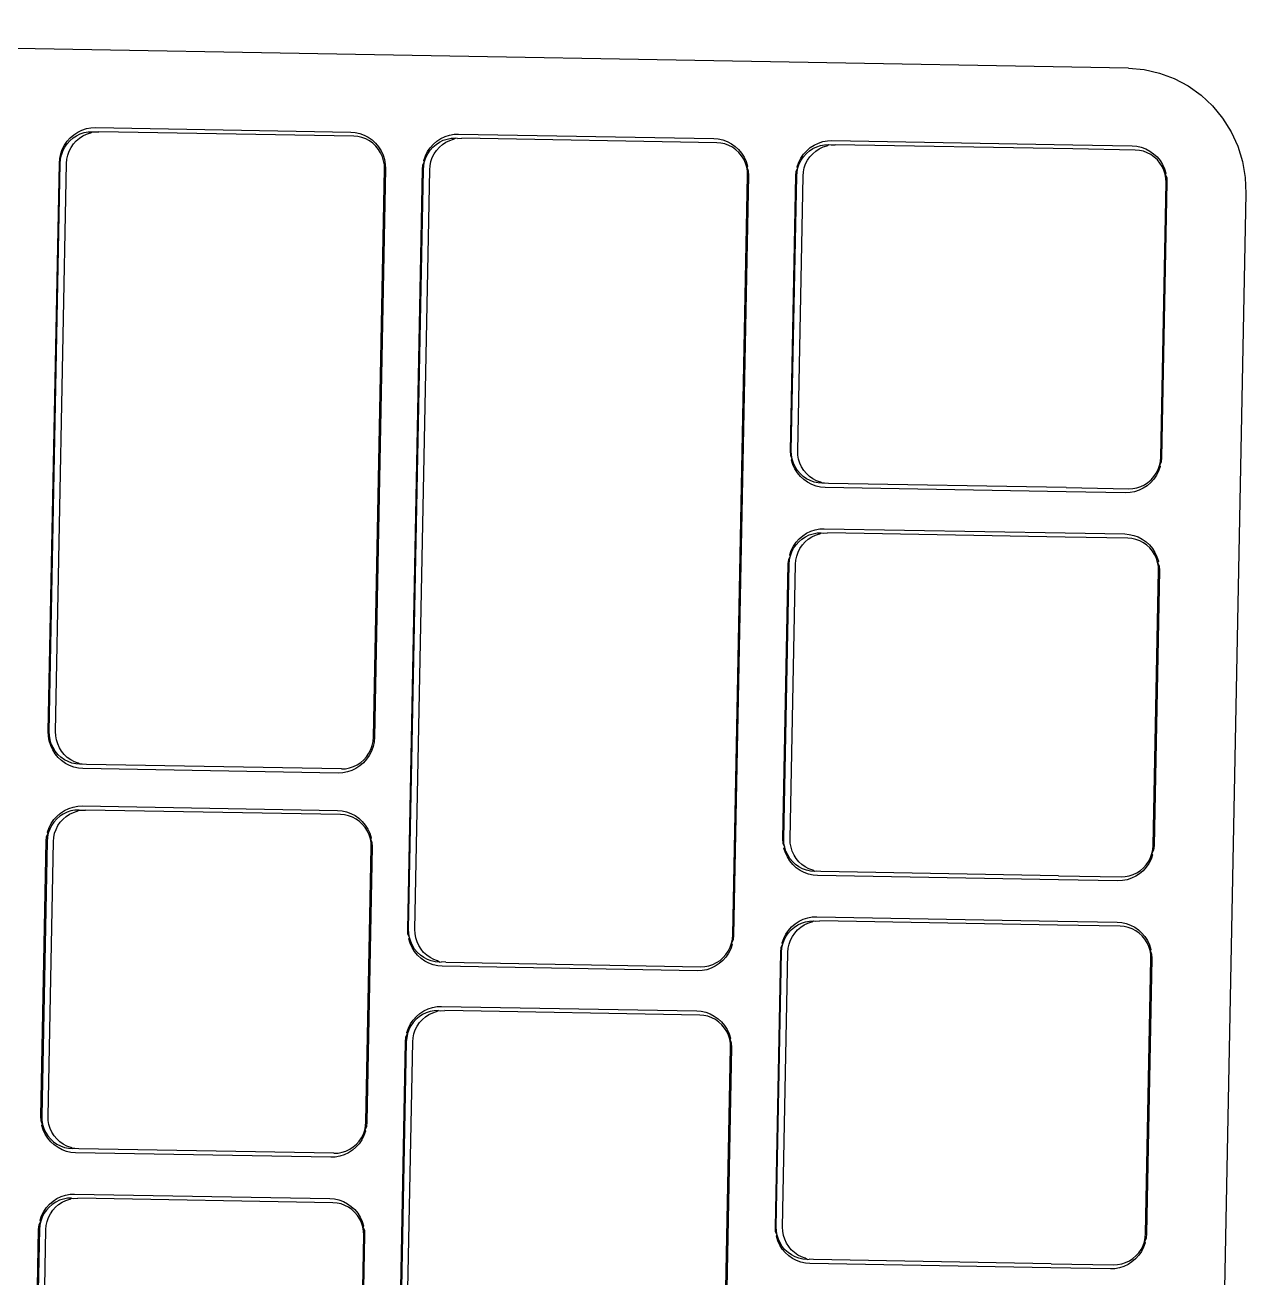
# Model space of a CAD drawing. Header units: millimetres. Extents: x 44692 to 333458, y -26854 to 14445.
# Drawn here: x 314074 to 314126.5, y -18658.2 to -18604.3 of the extents above; entities that cross this region are included whole.
import ezdxf

# ---------------------------------------------------------------- set-up
doc = ezdxf.new("R2010")
doc.units = ezdxf.units.MM
doc.header["$LTSCALE"] = 100
doc.layers.add('Muebles', color=112, linetype='Continuous')

msp = doc.modelspace()

# ---------------------------------------------------------------- linework, layer by layer
at = {"layer": 'Muebles'}
for p, q in [((314121.473, -18606.18), (314016.143, -18604.322)), ((314121.473, -18606.18), (314122.144, -18606.238)), ((314122.144, -18606.238), (314122.801, -18606.384)), ((314122.801, -18606.384), (314123.434, -18606.618)), ((314123.434, -18606.618), (314124.032, -18606.935)), ((314124.032, -18606.935), (314124.584, -18607.33)), ((314124.584, -18607.33), (314125.081, -18607.795)), ((314125.081, -18607.795), (314125.514, -18608.324)), ((314125.514, -18608.324), (314125.877, -18608.906)), ((314076.143, -18609.033), (314076.312, -18608.922)), ((314076.312, -18608.922), (314076.493, -18608.834)), ((314076.42, -18609), (314076.589, -18608.945)), ((314076.493, -18608.834), (314076.683, -18608.772)), ((314076.589, -18608.945), (314076.763, -18608.913)), ((314076.683, -18608.772), (314076.88, -18608.735)), ((314076.693, -18609.005), (314076.862, -18608.95)), ((314076.763, -18608.913), (314076.939, -18608.904)), ((314076.862, -18608.95), (314076.939, -18608.904)), ((314076.88, -18608.735), (314077.074, -18608.726)), ((314076.939, -18608.904), (314077.036, -18608.917)), ((314077.036, -18608.917), (314077.212, -18608.909)), ((314077.074, -18608.726), (314088.046, -18608.919)), ((314088.173, -18609.102), (314077.212, -18608.909)), ((314088.046, -18608.919), (314088.239, -18608.936)), ((314088.239, -18608.936), (314088.434, -18608.979)), ((314125.877, -18608.906), (314126.162, -18609.533)), ((314075.649, -18609.668), (314075.741, -18609.486)), ((314075.741, -18609.486), (314075.856, -18609.317)), ((314075.755, -18609.577), (314075.856, -18609.428)), ((314075.856, -18609.317), (314075.991, -18609.165)), ((314075.856, -18609.428), (314075.976, -18609.293)), ((314075.976, -18609.293), (314076.111, -18609.176)), ((314075.991, -18609.165), (314076.143, -18609.033)), ((314076.028, -18609.582), (314076.129, -18609.432)), ((314076.111, -18609.176), (314076.26, -18609.078)), ((314076.129, -18609.432), (314076.249, -18609.298)), ((314076.249, -18609.298), (314076.384, -18609.181)), ((314076.26, -18609.078), (314076.42, -18609)), ((314076.384, -18609.181), (314076.533, -18609.083)), ((314076.533, -18609.083), (314076.693, -18609.005)), ((314088.349, -18609.117), (314088.173, -18609.102)), ((314088.522, -18609.156), (314088.349, -18609.117)), ((314088.434, -18608.979), (314088.622, -18609.048)), ((314088.688, -18609.217), (314088.522, -18609.156)), ((314088.622, -18609.048), (314088.799, -18609.142)), ((314088.845, -18609.3), (314088.688, -18609.217)), ((314088.799, -18609.142), (314088.963, -18609.259)), ((314088.99, -18609.403), (314088.845, -18609.3)), ((314088.963, -18609.259), (314089.111, -18609.397)), ((314089.121, -18609.525), (314088.99, -18609.403)), ((314089.111, -18609.397), (314089.24, -18609.553)), ((314091.462, -18609.595), (314091.596, -18609.443)), ((314091.579, -18609.569), (314091.714, -18609.451)), ((314091.596, -18609.443), (314091.749, -18609.311)), ((314091.714, -18609.451), (314091.863, -18609.353)), ((314091.749, -18609.311), (314091.917, -18609.201)), ((314091.852, -18609.573), (314091.987, -18609.456)), ((314091.863, -18609.353), (314092.023, -18609.276)), ((314091.917, -18609.201), (314092.097, -18609.113)), ((314091.987, -18609.456), (314092.136, -18609.358)), ((314092.023, -18609.276), (314092.192, -18609.22)), ((314092.097, -18609.113), (314092.287, -18609.051)), ((314092.136, -18609.358), (314092.296, -18609.28)), ((314092.192, -18609.22), (314092.366, -18609.188)), ((314092.287, -18609.051), (314092.483, -18609.015)), ((314092.296, -18609.28), (314092.465, -18609.225)), ((314092.366, -18609.188), (314092.543, -18609.179)), ((314092.465, -18609.225), (314092.543, -18609.179)), ((314092.483, -18609.015), (314092.677, -18609.005)), ((314092.639, -18609.193), (314092.543, -18609.179)), ((314092.639, -18609.193), (314092.816, -18609.184)), ((314092.677, -18609.005), (314103.648, -18609.198)), ((314103.776, -18609.377), (314092.816, -18609.184)), ((314103.648, -18609.198), (314103.841, -18609.215)), ((314103.952, -18609.392), (314103.776, -18609.377)), ((314103.841, -18609.215), (314104.036, -18609.258)), ((314104.125, -18609.431), (314103.952, -18609.392)), ((314104.036, -18609.258), (314104.223, -18609.327)), ((314104.291, -18609.492), (314104.125, -18609.431)), ((314104.223, -18609.327), (314104.4, -18609.421)), ((314104.448, -18609.575), (314104.291, -18609.492)), ((314104.4, -18609.421), (314104.564, -18609.537)), ((314107.794, -18609.591), (314107.961, -18609.481)), ((314107.961, -18609.481), (314108.142, -18609.395)), ((314108.067, -18609.558), (314108.236, -18609.503)), ((314108.142, -18609.395), (314108.332, -18609.333)), ((314108.236, -18609.503), (314108.41, -18609.471)), ((314108.332, -18609.333), (314108.528, -18609.297)), ((314108.34, -18609.562), (314108.509, -18609.508)), ((314108.41, -18609.471), (314108.586, -18609.462)), ((314108.509, -18609.508), (314108.586, -18609.462)), ((314108.528, -18609.297), (314108.721, -18609.288)), ((314108.586, -18609.462), (314108.683, -18609.476)), ((314108.683, -18609.476), (314108.859, -18609.467)), ((314108.721, -18609.288), (314119.077, -18609.471)), ((314119.074, -18609.647), (314108.859, -18609.467)), ((314119.077, -18609.471), (314121.632, -18609.516)), ((314075.538, -18610.062), (314075.581, -18609.861)), ((314075.576, -18610.086), (314075.614, -18609.909)), ((314075.581, -18609.861), (314075.649, -18609.668)), ((314075.614, -18609.909), (314075.674, -18609.738)), ((314075.674, -18609.738), (314075.755, -18609.577)), ((314075.849, -18610.091), (314075.887, -18609.914)), ((314075.887, -18609.914), (314075.947, -18609.743)), ((314075.947, -18609.743), (314076.028, -18609.582)), ((314089.235, -18609.664), (314089.121, -18609.525)), ((314089.33, -18609.816), (314089.235, -18609.664)), ((314089.24, -18609.553), (314089.347, -18609.726)), ((314089.405, -18609.98), (314089.33, -18609.816)), ((314089.347, -18609.726), (314089.432, -18609.911)), ((314089.458, -18610.153), (314089.405, -18609.98)), ((314089.432, -18609.911), (314089.493, -18610.107)), ((314091.188, -18610.138), (314091.256, -18609.945)), ((314091.217, -18610.184), (314091.277, -18610.013)), ((314091.256, -18609.945), (314091.348, -18609.763)), ((314091.277, -18610.013), (314091.358, -18609.852)), ((314091.348, -18609.763), (314091.462, -18609.595)), ((314091.358, -18609.852), (314091.46, -18609.703)), ((314091.46, -18609.703), (314091.579, -18609.569)), ((314091.49, -18610.189), (314091.55, -18610.018)), ((314091.55, -18610.018), (314091.631, -18609.857)), ((314091.631, -18609.857), (314091.733, -18609.708)), ((314091.733, -18609.708), (314091.852, -18609.573)), ((314104.593, -18609.678), (314104.448, -18609.575)), ((314104.564, -18609.537), (314104.711, -18609.675)), ((314104.724, -18609.8), (314104.593, -18609.678)), ((314104.711, -18609.675), (314104.84, -18609.831)), ((314104.838, -18609.939), (314104.724, -18609.8)), ((314104.933, -18610.091), (314104.838, -18609.939)), ((314104.84, -18609.831), (314104.947, -18610.003)), ((314104.947, -18610.003), (314105.032, -18610.188)), ((314107.3, -18610.219), (314107.392, -18610.039)), ((314107.392, -18610.039), (314107.507, -18609.872)), ((314107.402, -18610.128), (314107.504, -18609.981)), ((314107.504, -18609.981), (314107.623, -18609.848)), ((314107.507, -18609.872), (314107.641, -18609.722)), ((314107.623, -18609.848), (314107.758, -18609.731)), ((314107.641, -18609.722), (314107.794, -18609.591)), ((314107.676, -18610.133), (314107.777, -18609.985)), ((314107.758, -18609.731), (314107.907, -18609.634)), ((314107.777, -18609.985), (314107.896, -18609.852)), ((314107.896, -18609.852), (314108.031, -18609.736)), ((314107.907, -18609.634), (314108.067, -18609.558)), ((314108.031, -18609.736), (314108.18, -18609.639)), ((314108.18, -18609.639), (314108.34, -18609.562)), ((314121.759, -18609.695), (314119.074, -18609.647)), ((314121.632, -18609.516), (314121.825, -18609.532)), ((314121.936, -18609.709), (314121.759, -18609.695)), ((314121.825, -18609.532), (314122.019, -18609.575)), ((314122.108, -18609.748), (314121.936, -18609.709)), ((314122.019, -18609.575), (314122.206, -18609.643)), ((314122.275, -18609.808), (314122.108, -18609.748)), ((314122.206, -18609.643), (314122.383, -18609.736)), ((314122.432, -18609.89), (314122.275, -18609.808)), ((314122.383, -18609.736), (314122.547, -18609.851)), ((314122.577, -18609.993), (314122.432, -18609.89)), ((314122.547, -18609.851), (314122.694, -18609.987)), ((314122.707, -18610.114), (314122.577, -18609.993)), ((314122.694, -18609.987), (314122.823, -18610.142)), ((314126.162, -18609.533), (314126.366, -18610.192)), ((314075.046, -18634.684), (314075.522, -18610.26)), ((314075.085, -18634.679), (314075.561, -18610.267)), ((314075.358, -18634.684), (314075.834, -18610.272)), ((314075.522, -18610.26), (314075.538, -18610.062)), ((314075.561, -18610.267), (314075.576, -18610.086)), ((314075.834, -18610.272), (314075.849, -18610.091)), ((314089.022, -18634.925), (314089.497, -18610.513)), ((314089.536, -18610.502), (314089.06, -18634.931)), ((314089.489, -18610.332), (314089.458, -18610.153)), ((314089.497, -18610.513), (314089.489, -18610.332)), ((314089.493, -18610.107), (314089.528, -18610.309)), ((314089.528, -18610.309), (314089.536, -18610.502)), ((314090.492, -18643.185), (314091.129, -18610.536)), ((314090.528, -18643.18), (314091.164, -18610.542)), ((314090.801, -18643.184), (314091.437, -18610.547)), ((314091.129, -18610.536), (314091.145, -18610.338)), ((314091.145, -18610.338), (314091.217, -18610.184)), ((314091.164, -18610.542), (314091.179, -18610.361)), ((314091.179, -18610.361), (314091.217, -18610.184)), ((314091.217, -18610.184), (314091.188, -18610.138)), ((314091.437, -18610.547), (314091.452, -18610.366)), ((314091.452, -18610.366), (314091.49, -18610.189)), ((314105.008, -18610.256), (314104.933, -18610.091)), ((314105.062, -18610.428), (314105.008, -18610.256)), ((314105.032, -18610.188), (314105.092, -18610.383)), ((314105.092, -18610.383), (314105.062, -18610.428)), ((314105.093, -18610.607), (314105.062, -18610.428)), ((314105.062, -18610.428), (314105.127, -18610.584)), ((314105.127, -18610.584), (314105.136, -18610.783)), ((314107.19, -18610.609), (314107.261, -18610.457)), ((314107.223, -18610.633), (314107.261, -18610.457)), ((314107.232, -18610.41), (314107.3, -18610.219)), ((314107.261, -18610.457), (314107.232, -18610.41)), ((314107.261, -18610.457), (314107.321, -18610.288)), ((314107.321, -18610.288), (314107.402, -18610.128)), ((314107.496, -18610.637), (314107.534, -18610.462)), ((314107.534, -18610.462), (314107.594, -18610.293)), ((314107.594, -18610.293), (314107.676, -18610.133)), ((314122.821, -18610.251), (314122.707, -18610.114)), ((314122.917, -18610.402), (314122.821, -18610.251)), ((314122.823, -18610.142), (314122.93, -18610.313)), ((314122.992, -18610.564), (314122.917, -18610.402)), ((314122.93, -18610.313), (314123.015, -18610.496)), ((314123.045, -18610.735), (314122.992, -18610.564)), ((314123.015, -18610.496), (314123.075, -18610.69)), ((314126.366, -18610.192), (314126.484, -18610.874)), ((314104.464, -18643.425), (314105.101, -18610.788)), ((314105.136, -18610.783), (314104.499, -18643.432)), ((314105.101, -18610.788), (314105.093, -18610.607)), ((314106.943, -18622.622), (314107.173, -18610.805)), ((314106.978, -18622.617), (314107.208, -18610.812)), ((314107.173, -18610.805), (314107.19, -18610.609)), ((314107.208, -18610.812), (314107.223, -18610.633)), ((314107.251, -18622.622), (314107.481, -18610.816)), ((314107.481, -18610.816), (314107.496, -18610.637)), ((314122.854, -18622.897), (314123.084, -18611.092)), ((314123.119, -18611.086), (314122.889, -18622.904)), ((314123.075, -18610.69), (314123.045, -18610.735)), ((314123.076, -18610.912), (314123.045, -18610.735)), ((314123.045, -18610.735), (314123.111, -18610.889)), ((314123.084, -18611.092), (314123.076, -18610.912)), ((314123.111, -18610.889), (314123.119, -18611.086)), ((314126.484, -18610.874), (314126.515, -18611.566)), ((314126.515, -18611.566), (314121.912, -18847.716)), ((314106.952, -18622.819), (314106.943, -18622.622)), ((314107.017, -18622.973), (314106.952, -18622.819)), ((314106.986, -18622.796), (314106.978, -18622.617)), ((314107.017, -18622.973), (314106.986, -18622.796)), ((314107.259, -18622.801), (314107.251, -18622.622)), ((314107.29, -18622.978), (314107.259, -18622.801)), ((314122.839, -18623.076), (314122.854, -18622.897)), ((314122.889, -18622.904), (314122.873, -18623.1)), ((314106.987, -18623.019), (314107.017, -18622.973)), ((314107.047, -18623.212), (314106.987, -18623.019)), ((314107.071, -18623.144), (314107.017, -18622.973)), ((314107.132, -18623.396), (314107.047, -18623.212)), ((314107.146, -18623.307), (314107.071, -18623.144)), ((314107.24, -18623.566), (314107.132, -18623.396)), ((314107.241, -18623.458), (314107.146, -18623.307)), ((314107.355, -18623.595), (314107.241, -18623.458)), ((314107.344, -18623.149), (314107.29, -18622.978)), ((314107.419, -18623.312), (314107.344, -18623.149)), ((314107.514, -18623.463), (314107.419, -18623.312)), ((314107.628, -18623.6), (314107.514, -18623.463)), ((314122.66, -18623.58), (314122.741, -18623.421)), ((314122.762, -18623.49), (314122.67, -18623.67)), ((314122.741, -18623.421), (314122.801, -18623.252)), ((314122.83, -18623.299), (314122.762, -18623.49)), ((314122.801, -18623.252), (314122.839, -18623.076)), ((314122.873, -18623.1), (314122.801, -18623.252)), ((314122.801, -18623.252), (314122.83, -18623.299)), ((314107.368, -18623.721), (314107.24, -18623.566)), ((314107.485, -18623.716), (314107.355, -18623.595)), ((314107.515, -18623.857), (314107.368, -18623.721)), ((314107.631, -18623.818), (314107.485, -18623.716)), ((314107.679, -18623.973), (314107.515, -18623.857)), ((314107.759, -18623.721), (314107.628, -18623.6)), ((314107.788, -18623.9), (314107.631, -18623.818)), ((314107.856, -18624.065), (314107.679, -18623.973)), ((314107.904, -18623.823), (314107.759, -18623.721)), ((314107.954, -18623.961), (314107.788, -18623.9)), ((314108.061, -18623.905), (314107.904, -18623.823)), ((314108.127, -18623.999), (314107.954, -18623.961)), ((314108.227, -18623.966), (314108.061, -18623.905)), ((314108.303, -18624.014), (314108.127, -18623.999)), ((314108.303, -18624.014), (314108.227, -18623.966)), ((314108.4, -18624.004), (314108.303, -18624.014)), ((314108.576, -18624.019), (314108.4, -18624.004)), ((314118.79, -18624.199), (314108.576, -18624.019)), ((314122.155, -18624.074), (314122.304, -18623.977)), ((314122.421, -18623.987), (314122.269, -18624.118)), ((314122.304, -18623.977), (314122.439, -18623.861)), ((314122.556, -18623.837), (314122.421, -18623.987)), ((314122.439, -18623.861), (314122.558, -18623.728)), ((314122.67, -18623.67), (314122.556, -18623.837)), ((314122.558, -18623.728), (314122.66, -18623.58)), ((314108.043, -18624.134), (314107.856, -18624.065)), ((314108.238, -18624.177), (314108.043, -18624.134)), ((314108.43, -18624.193), (314108.238, -18624.177)), ((314118.786, -18624.376), (314108.43, -18624.193)), ((314121.341, -18624.421), (314118.786, -18624.376)), ((314118.79, -18624.199), (314121.476, -18624.246)), ((314121.535, -18624.411), (314121.341, -18624.421)), ((314121.476, -18624.246), (314121.652, -18624.238)), ((314121.731, -18624.375), (314121.535, -18624.411)), ((314121.652, -18624.238), (314121.826, -18624.206)), ((314121.92, -18624.314), (314121.731, -18624.375)), ((314121.826, -18624.206), (314121.995, -18624.151)), ((314122.101, -18624.227), (314121.92, -18624.314)), ((314121.995, -18624.151), (314122.155, -18624.074)), ((314122.269, -18624.118), (314122.101, -18624.227)), ((314107.468, -18626.269), (314107.636, -18626.159)), ((314107.636, -18626.159), (314107.817, -18626.073)), ((314107.742, -18626.235), (314107.911, -18626.181)), ((314107.817, -18626.073), (314108.007, -18626.011)), ((314107.911, -18626.181), (314108.085, -18626.149)), ((314108.007, -18626.011), (314108.202, -18625.975)), ((314108.015, -18626.24), (314108.184, -18626.185)), ((314108.085, -18626.149), (314108.261, -18626.14)), ((314108.184, -18626.185), (314108.261, -18626.14)), ((314108.202, -18625.975), (314108.396, -18625.966)), ((314108.261, -18626.14), (314108.358, -18626.153)), ((314108.358, -18626.153), (314108.534, -18626.145)), ((314108.396, -18625.966), (314118.752, -18626.148)), ((314118.748, -18626.325), (314108.534, -18626.145)), ((314118.752, -18626.148), (314121.307, -18626.193)), ((314121.307, -18626.193), (314121.499, -18626.21)), ((314106.975, -18626.897), (314107.067, -18626.716)), ((314107.067, -18626.716), (314107.181, -18626.55)), ((314107.077, -18626.806), (314107.179, -18626.658)), ((314107.179, -18626.658), (314107.298, -18626.525)), ((314107.181, -18626.55), (314107.316, -18626.4)), ((314107.298, -18626.525), (314107.433, -18626.409)), ((314107.316, -18626.4), (314107.468, -18626.269)), ((314107.35, -18626.811), (314107.452, -18626.663)), ((314107.433, -18626.409), (314107.582, -18626.312)), ((314107.452, -18626.663), (314107.571, -18626.53)), ((314107.571, -18626.53), (314107.706, -18626.414)), ((314107.582, -18626.312), (314107.742, -18626.235)), ((314107.706, -18626.414), (314107.855, -18626.317)), ((314107.855, -18626.317), (314108.015, -18626.24)), ((314121.434, -18626.372), (314118.748, -18626.325)), ((314121.61, -18626.387), (314121.434, -18626.372)), ((314121.499, -18626.21), (314121.694, -18626.253)), ((314121.783, -18626.425), (314121.61, -18626.387)), ((314121.694, -18626.253), (314121.881, -18626.321)), ((314121.949, -18626.486), (314121.783, -18626.425)), ((314121.881, -18626.321), (314122.058, -18626.414)), ((314122.106, -18626.568), (314121.949, -18626.486)), ((314122.058, -18626.414), (314122.222, -18626.529)), ((314122.252, -18626.671), (314122.106, -18626.568)), ((314122.222, -18626.529), (314122.369, -18626.665)), ((314122.382, -18626.791), (314122.252, -18626.671)), ((314122.369, -18626.665), (314122.497, -18626.82)), ((314106.865, -18627.286), (314106.936, -18627.135)), ((314106.898, -18627.31), (314106.936, -18627.135)), ((314106.907, -18627.088), (314106.975, -18626.897)), ((314106.936, -18627.135), (314106.907, -18627.088)), ((314106.936, -18627.135), (314106.996, -18626.966)), ((314106.996, -18626.966), (314107.077, -18626.806)), ((314107.171, -18627.315), (314107.209, -18627.14)), ((314107.209, -18627.14), (314107.269, -18626.97)), ((314107.269, -18626.97), (314107.35, -18626.811)), ((314122.496, -18626.929), (314122.382, -18626.791)), ((314122.591, -18627.08), (314122.496, -18626.929)), ((314122.497, -18626.82), (314122.605, -18626.991)), ((314122.666, -18627.242), (314122.591, -18627.08)), ((314122.605, -18626.991), (314122.69, -18627.174)), ((314122.72, -18627.413), (314122.666, -18627.242)), ((314122.69, -18627.174), (314122.75, -18627.367)), ((314106.618, -18639.3), (314106.848, -18627.483)), ((314106.653, -18639.295), (314106.883, -18627.489)), ((314106.848, -18627.483), (314106.865, -18627.286)), ((314106.883, -18627.489), (314106.898, -18627.31)), ((314106.926, -18639.3), (314107.156, -18627.494)), ((314107.156, -18627.494), (314107.171, -18627.315)), ((314122.529, -18639.575), (314122.759, -18627.769)), ((314122.794, -18627.764), (314122.564, -18639.581)), ((314122.75, -18627.367), (314122.72, -18627.413)), ((314122.751, -18627.59), (314122.72, -18627.413)), ((314122.72, -18627.413), (314122.785, -18627.567)), ((314122.759, -18627.769), (314122.751, -18627.59)), ((314122.785, -18627.567), (314122.794, -18627.764)), ((314075.055, -18634.883), (314075.046, -18634.684)), ((314075.093, -18634.86), (314075.085, -18634.679)), ((314075.366, -18634.865), (314075.358, -18634.684)), ((314075.09, -18635.085), (314075.055, -18634.883)), ((314075.15, -18635.28), (314075.09, -18635.085)), ((314075.124, -18635.039), (314075.093, -18634.86)), ((314075.177, -18635.212), (314075.124, -18635.039)), ((314075.235, -18635.466), (314075.15, -18635.28)), ((314075.252, -18635.376), (314075.177, -18635.212)), ((314075.397, -18635.044), (314075.366, -18634.865)), ((314075.45, -18635.216), (314075.397, -18635.044)), ((314075.525, -18635.38), (314075.45, -18635.216)), ((314088.908, -18635.454), (314088.969, -18635.283)), ((314089.001, -18635.331), (314088.933, -18635.524)), ((314088.969, -18635.283), (314089.007, -18635.106)), ((314089.044, -18635.13), (314089.001, -18635.331)), ((314089.007, -18635.106), (314089.022, -18634.925)), ((314089.06, -18634.931), (314089.044, -18635.13)), ((314075.343, -18635.638), (314075.235, -18635.466)), ((314075.348, -18635.528), (314075.252, -18635.376)), ((314075.471, -18635.795), (314075.343, -18635.638)), ((314075.462, -18635.667), (314075.348, -18635.528)), ((314075.592, -18635.789), (314075.462, -18635.667)), ((314075.619, -18635.933), (314075.471, -18635.795)), ((314075.621, -18635.533), (314075.525, -18635.38)), ((314075.737, -18635.892), (314075.592, -18635.789)), ((314075.735, -18635.671), (314075.621, -18635.533)), ((314075.865, -18635.793), (314075.735, -18635.671)), ((314075.894, -18635.975), (314075.737, -18635.892)), ((314076.01, -18635.897), (314075.865, -18635.793)), ((314088.726, -18635.875), (314088.592, -18636.026)), ((314088.607, -18635.899), (314088.726, -18635.764)), ((314088.726, -18635.764), (314088.827, -18635.615)), ((314088.841, -18635.706), (314088.726, -18635.875)), ((314088.827, -18635.615), (314088.908, -18635.454)), ((314088.933, -18635.524), (314088.841, -18635.706)), ((314075.783, -18636.05), (314075.619, -18635.933)), ((314075.96, -18636.143), (314075.783, -18636.05)), ((314076.061, -18636.036), (314075.894, -18635.975)), ((314076.148, -18636.213), (314075.96, -18636.143)), ((314076.167, -18635.98), (314076.01, -18635.897)), ((314076.233, -18636.075), (314076.061, -18636.036)), ((314076.343, -18636.256), (314076.148, -18636.213)), ((314076.334, -18636.041), (314076.167, -18635.98)), ((314076.409, -18636.09), (314076.233, -18636.075)), ((314076.409, -18636.09), (314076.334, -18636.041)), ((314076.537, -18636.273), (314076.343, -18636.256)), ((314076.506, -18636.08), (314076.409, -18636.09)), ((314076.682, -18636.095), (314076.506, -18636.08)), ((314087.509, -18636.466), (314076.537, -18636.273)), ((314087.643, -18636.288), (314076.682, -18636.095)), ((314087.643, -18636.288), (314087.82, -18636.279)), ((314087.899, -18636.42), (314087.702, -18636.456)), ((314087.82, -18636.279), (314087.994, -18636.247)), ((314088.09, -18636.357), (314087.899, -18636.42)), ((314087.994, -18636.247), (314088.162, -18636.191)), ((314088.27, -18636.27), (314088.09, -18636.357)), ((314088.162, -18636.191), (314088.322, -18636.114)), ((314088.439, -18636.159), (314088.27, -18636.27)), ((314088.322, -18636.114), (314088.471, -18636.016)), ((314088.592, -18636.026), (314088.439, -18636.159)), ((314088.471, -18636.016), (314088.607, -18635.899)), ((314087.702, -18636.456), (314087.509, -18636.466)), ((314075.746, -18638.075), (314075.926, -18637.988)), ((314075.926, -18637.988), (314076.116, -18637.927)), ((314076.116, -18637.927), (314076.312, -18637.891)), ((314076.312, -18637.891), (314076.506, -18637.881)), ((314076.506, -18637.881), (314087.477, -18638.075)), ((314075.177, -18638.632), (314075.291, -18638.465)), ((314075.288, -18638.574), (314075.187, -18638.721)), ((314075.407, -18638.441), (314075.288, -18638.574)), ((314075.291, -18638.465), (314075.426, -18638.315)), ((314075.543, -18638.325), (314075.407, -18638.441)), ((314075.426, -18638.315), (314075.578, -18638.184)), ((314075.46, -18638.726), (314075.561, -18638.578)), ((314075.692, -18638.227), (314075.543, -18638.325)), ((314075.561, -18638.578), (314075.681, -18638.445)), ((314075.578, -18638.184), (314075.746, -18638.075)), ((314075.681, -18638.445), (314075.816, -18638.329)), ((314075.852, -18638.151), (314075.692, -18638.227)), ((314075.816, -18638.329), (314075.965, -18638.232)), ((314076.02, -18638.096), (314075.852, -18638.151)), ((314075.965, -18638.232), (314076.125, -18638.156)), ((314076.194, -18638.064), (314076.02, -18638.096)), ((314076.125, -18638.156), (314076.293, -18638.101)), ((314076.371, -18638.055), (314076.194, -18638.064)), ((314076.293, -18638.101), (314076.371, -18638.055)), ((314076.371, -18638.055), (314076.467, -18638.069)), ((314076.467, -18638.069), (314076.644, -18638.06)), ((314087.605, -18638.253), (314076.644, -18638.06)), ((314087.477, -18638.075), (314087.67, -18638.091)), ((314087.781, -18638.268), (314087.605, -18638.253)), ((314087.67, -18638.091), (314087.864, -18638.134)), ((314087.954, -18638.306), (314087.781, -18638.268)), ((314087.864, -18638.134), (314088.052, -18638.202)), ((314088.12, -18638.367), (314087.954, -18638.306)), ((314088.052, -18638.202), (314088.228, -18638.295)), ((314088.277, -18638.449), (314088.12, -18638.367)), ((314088.228, -18638.295), (314088.392, -18638.41)), ((314088.422, -18638.552), (314088.277, -18638.449)), ((314088.392, -18638.41), (314088.539, -18638.546)), ((314088.553, -18638.673), (314088.422, -18638.552)), ((314088.539, -18638.546), (314088.668, -18638.701)), ((314074.974, -18639.202), (314075.046, -18639.05)), ((314075.046, -18639.05), (314075.008, -18639.226)), ((314075.017, -18639.003), (314075.085, -18638.812)), ((314075.046, -18639.05), (314075.017, -18639.003)), ((314075.106, -18638.881), (314075.046, -18639.05)), ((314075.085, -18638.812), (314075.177, -18638.632)), ((314075.187, -18638.721), (314075.106, -18638.881)), ((314075.281, -18639.23), (314075.319, -18639.055)), ((314075.319, -18639.055), (314075.379, -18638.886)), ((314075.379, -18638.886), (314075.46, -18638.726)), ((314088.666, -18638.81), (314088.553, -18638.673)), ((314088.762, -18638.961), (314088.666, -18638.81)), ((314088.668, -18638.701), (314088.775, -18638.872)), ((314088.837, -18639.123), (314088.762, -18638.961)), ((314088.775, -18638.872), (314088.86, -18639.055)), ((314088.89, -18639.294), (314088.837, -18639.123)), ((314088.86, -18639.055), (314088.921, -18639.249)), ((314074.727, -18651.215), (314074.958, -18639.398)), ((314074.993, -18639.405), (314074.763, -18651.21)), ((314074.958, -18639.398), (314074.974, -18639.202)), ((314075.008, -18639.226), (314074.993, -18639.405)), ((314075.036, -18651.215), (314075.266, -18639.41)), ((314075.266, -18639.41), (314075.281, -18639.23)), ((314088.699, -18651.456), (314088.929, -18639.651)), ((314088.965, -18639.645), (314088.734, -18651.462)), ((314088.921, -18639.249), (314088.89, -18639.294)), ((314088.921, -18639.471), (314088.89, -18639.294)), ((314088.89, -18639.294), (314088.956, -18639.448)), ((314088.929, -18639.651), (314088.921, -18639.471)), ((314088.956, -18639.448), (314088.965, -18639.645)), ((314106.627, -18639.497), (314106.618, -18639.3)), ((314106.692, -18639.651), (314106.627, -18639.497)), ((314106.661, -18639.474), (314106.653, -18639.295)), ((314106.692, -18639.651), (314106.661, -18639.474)), ((314106.662, -18639.697), (314106.692, -18639.651)), ((314106.745, -18639.822), (314106.692, -18639.651)), ((314106.934, -18639.479), (314106.926, -18639.3)), ((314106.965, -18639.656), (314106.934, -18639.479)), ((314107.018, -18639.827), (314106.965, -18639.656)), ((314122.514, -18639.754), (314122.529, -18639.575)), ((314122.564, -18639.581), (314122.547, -18639.778)), ((314106.722, -18639.89), (314106.662, -18639.697)), ((314106.807, -18640.074), (314106.722, -18639.89)), ((314106.821, -18639.985), (314106.745, -18639.822)), ((314106.914, -18640.244), (314106.807, -18640.074)), ((314106.916, -18640.136), (314106.821, -18639.985)), ((314107.03, -18640.273), (314106.916, -18640.136)), ((314107.094, -18639.989), (314107.018, -18639.827)), ((314107.189, -18640.14), (314107.094, -18639.989)), ((314107.303, -18640.278), (314107.189, -18640.14)), ((314122.335, -18640.258), (314122.416, -18640.099)), ((314122.437, -18640.167), (314122.345, -18640.348)), ((314122.416, -18640.099), (314122.476, -18639.929)), ((314122.505, -18639.976), (314122.437, -18640.167)), ((314122.476, -18639.929), (314122.514, -18639.754)), ((314122.547, -18639.778), (314122.476, -18639.929)), ((314122.476, -18639.929), (314122.505, -18639.976)), ((314107.043, -18640.399), (314106.914, -18640.244)), ((314107.16, -18640.394), (314107.03, -18640.273)), ((314107.19, -18640.535), (314107.043, -18640.399)), ((314107.305, -18640.496), (314107.16, -18640.394)), ((314107.354, -18640.651), (314107.19, -18640.535)), ((314107.433, -18640.398), (314107.303, -18640.278)), ((314107.462, -18640.578), (314107.305, -18640.496)), ((314107.531, -18640.743), (314107.354, -18640.651)), ((314107.579, -18640.501), (314107.433, -18640.398)), ((314107.629, -18640.639), (314107.462, -18640.578)), ((314107.736, -18640.583), (314107.579, -18640.501)), ((314107.802, -18640.677), (314107.629, -18640.639)), ((314107.902, -18640.644), (314107.736, -18640.583)), ((314107.978, -18640.692), (314107.802, -18640.677)), ((314107.978, -18640.692), (314107.902, -18640.644)), ((314108.075, -18640.682), (314107.978, -18640.692)), ((314108.251, -18640.697), (314108.075, -18640.682)), ((314118.465, -18640.877), (314108.251, -18640.697)), ((314121.83, -18640.752), (314121.979, -18640.655)), ((314122.096, -18640.665), (314121.944, -18640.795)), ((314121.979, -18640.655), (314122.114, -18640.539)), ((314122.231, -18640.514), (314122.096, -18640.665)), ((314122.114, -18640.539), (314122.233, -18640.406)), ((314122.345, -18640.348), (314122.231, -18640.514)), ((314122.233, -18640.406), (314122.335, -18640.258)), ((314107.718, -18640.812), (314107.531, -18640.743)), ((314107.912, -18640.854), (314107.718, -18640.812)), ((314108.105, -18640.871), (314107.912, -18640.854)), ((314118.461, -18641.053), (314108.105, -18640.871)), ((314121.016, -18641.098), (314118.461, -18641.053)), ((314118.465, -18640.877), (314121.151, -18640.924)), ((314121.209, -18641.089), (314121.016, -18641.098)), ((314121.151, -18640.924), (314121.327, -18640.916)), ((314121.405, -18641.053), (314121.209, -18641.089)), ((314121.327, -18640.916), (314121.501, -18640.884)), ((314121.595, -18640.991), (314121.405, -18641.053)), ((314121.501, -18640.884), (314121.67, -18640.829)), ((314121.776, -18640.905), (314121.595, -18640.991)), ((314121.67, -18640.829), (314121.83, -18640.752)), ((314121.944, -18640.795), (314121.776, -18640.905)), ((314107.143, -18642.947), (314107.311, -18642.837)), ((314107.311, -18642.837), (314107.492, -18642.751)), ((314107.417, -18642.913), (314107.586, -18642.858)), ((314107.492, -18642.751), (314107.681, -18642.689)), ((314107.586, -18642.858), (314107.76, -18642.826)), ((314107.681, -18642.689), (314107.877, -18642.653)), ((314107.69, -18642.918), (314107.859, -18642.863)), ((314107.76, -18642.826), (314107.936, -18642.818)), ((314107.859, -18642.863), (314107.936, -18642.818)), ((314107.877, -18642.653), (314108.071, -18642.643)), ((314107.936, -18642.818), (314108.033, -18642.831)), ((314108.033, -18642.831), (314108.209, -18642.823)), ((314108.071, -18642.643), (314118.427, -18642.826)), ((314118.423, -18643.003), (314108.209, -18642.823)), ((314118.427, -18642.826), (314120.982, -18642.871)), ((314120.982, -18642.871), (314121.174, -18642.888)), ((314121.174, -18642.888), (314121.369, -18642.93)), ((314090.501, -18643.383), (314090.492, -18643.185)), ((314090.567, -18643.539), (314090.501, -18643.383)), ((314090.536, -18643.361), (314090.528, -18643.18)), ((314090.567, -18643.539), (314090.536, -18643.361)), ((314090.809, -18643.366), (314090.801, -18643.184)), ((314090.84, -18643.544), (314090.809, -18643.366)), ((314104.449, -18643.606), (314104.464, -18643.425)), ((314104.499, -18643.432), (314104.483, -18643.63)), ((314106.65, -18643.575), (314106.742, -18643.394)), ((314106.742, -18643.394), (314106.856, -18643.228)), ((314106.752, -18643.484), (314106.853, -18643.336)), ((314106.853, -18643.336), (314106.973, -18643.203)), ((314106.856, -18643.228), (314106.991, -18643.077)), ((314106.973, -18643.203), (314107.108, -18643.087)), ((314106.991, -18643.077), (314107.143, -18642.947)), ((314107.025, -18643.489), (314107.126, -18643.341)), ((314107.108, -18643.087), (314107.257, -18642.99)), ((314107.126, -18643.341), (314107.246, -18643.208)), ((314107.246, -18643.208), (314107.381, -18643.092)), ((314107.257, -18642.99), (314107.417, -18642.913)), ((314107.381, -18643.092), (314107.53, -18642.995)), ((314107.53, -18642.995), (314107.69, -18642.918)), ((314121.109, -18643.05), (314118.423, -18643.003)), ((314121.285, -18643.065), (314121.109, -18643.05)), ((314121.458, -18643.103), (314121.285, -18643.065)), ((314121.369, -18642.93), (314121.556, -18642.999)), ((314121.624, -18643.164), (314121.458, -18643.103)), ((314121.556, -18642.999), (314121.733, -18643.091)), ((314121.781, -18643.246), (314121.624, -18643.164)), ((314121.733, -18643.091), (314121.897, -18643.207)), ((314121.926, -18643.348), (314121.781, -18643.246)), ((314121.897, -18643.207), (314122.044, -18643.343)), ((314122.057, -18643.469), (314121.926, -18643.348)), ((314122.044, -18643.343), (314122.172, -18643.498)), ((314090.536, -18643.585), (314090.567, -18643.539)), ((314090.597, -18643.78), (314090.536, -18643.585)), ((314090.62, -18643.712), (314090.567, -18643.539)), ((314090.681, -18643.965), (314090.597, -18643.78)), ((314090.695, -18643.876), (314090.62, -18643.712)), ((314090.789, -18644.137), (314090.681, -18643.965)), ((314090.79, -18644.029), (314090.695, -18643.876)), ((314090.893, -18643.717), (314090.84, -18643.544)), ((314090.968, -18643.881), (314090.893, -18643.717)), ((314091.064, -18644.034), (314090.968, -18643.881)), ((314104.27, -18644.116), (314104.351, -18643.954)), ((314104.351, -18643.954), (314104.411, -18643.784)), ((314104.44, -18643.83), (314104.372, -18644.023)), ((314104.411, -18643.784), (314104.449, -18643.606)), ((314104.483, -18643.63), (314104.411, -18643.784)), ((314104.411, -18643.784), (314104.44, -18643.83)), ((314106.523, -18644.161), (314106.539, -18643.964)), ((314106.539, -18643.964), (314106.611, -18643.813)), ((314106.573, -18643.988), (314106.611, -18643.813)), ((314106.582, -18643.766), (314106.65, -18643.575)), ((314106.611, -18643.813), (314106.582, -18643.766)), ((314106.611, -18643.813), (314106.671, -18643.643)), ((314106.671, -18643.643), (314106.752, -18643.484)), ((314106.846, -18643.993), (314106.884, -18643.817)), ((314106.884, -18643.817), (314106.944, -18643.648)), ((314106.944, -18643.648), (314107.025, -18643.489)), ((314122.171, -18643.606), (314122.057, -18643.469)), ((314122.266, -18643.757), (314122.171, -18643.606)), ((314122.172, -18643.498), (314122.28, -18643.668)), ((314122.341, -18643.92), (314122.266, -18643.757)), ((314122.28, -18643.668), (314122.365, -18643.852)), ((314122.395, -18644.091), (314122.341, -18643.92)), ((314122.365, -18643.852), (314122.425, -18644.045)), ((314090.917, -18644.293), (314090.789, -18644.137)), ((314090.904, -18644.167), (314090.79, -18644.029)), ((314091.035, -18644.289), (314090.904, -18644.167)), ((314091.064, -18644.43), (314090.917, -18644.293)), ((314091.18, -18644.393), (314091.035, -18644.289)), ((314091.177, -18644.172), (314091.064, -18644.034)), ((314091.228, -18644.547), (314091.064, -18644.43)), ((314091.308, -18644.294), (314091.177, -18644.172)), ((314091.337, -18644.476), (314091.18, -18644.393)), ((314091.453, -18644.397), (314091.308, -18644.294)), ((314091.503, -18644.537), (314091.337, -18644.476)), ((314091.61, -18644.48), (314091.453, -18644.397)), ((314091.776, -18644.542), (314091.61, -18644.48)), ((314103.914, -18644.516), (314104.049, -18644.399)), ((314104.166, -18644.373), (314104.032, -18644.524)), ((314104.049, -18644.399), (314104.169, -18644.265)), ((314104.28, -18644.205), (314104.166, -18644.373)), ((314104.169, -18644.265), (314104.27, -18644.116)), ((314104.372, -18644.023), (314104.28, -18644.205)), ((314106.293, -18655.978), (314106.523, -18644.161)), ((314106.328, -18655.973), (314106.558, -18644.167)), ((314106.558, -18644.167), (314106.573, -18643.988)), ((314106.601, -18655.977), (314106.831, -18644.172)), ((314106.831, -18644.172), (314106.846, -18643.993)), ((314122.204, -18656.253), (314122.434, -18644.447)), ((314122.469, -18644.442), (314122.239, -18656.259)), ((314122.425, -18644.045), (314122.395, -18644.091)), ((314122.426, -18644.268), (314122.395, -18644.091)), ((314122.395, -18644.091), (314122.46, -18644.245)), ((314122.434, -18644.447), (314122.426, -18644.268)), ((314122.46, -18644.245), (314122.469, -18644.442)), ((314091.405, -18644.64), (314091.228, -18644.547)), ((314091.592, -18644.709), (314091.405, -18644.64)), ((314091.676, -18644.575), (314091.503, -18644.537)), ((314091.787, -18644.753), (314091.592, -18644.709)), ((314091.852, -18644.59), (314091.676, -18644.575)), ((314091.852, -18644.59), (314091.776, -18644.542)), ((314091.98, -18644.769), (314091.787, -18644.753)), ((314091.852, -18644.59), (314091.949, -18644.58)), ((314092.125, -18644.595), (314091.949, -18644.58)), ((314102.951, -18644.963), (314091.98, -18644.769)), ((314092.125, -18644.595), (314103.086, -18644.788)), ((314103.145, -18644.953), (314102.951, -18644.963)), ((314103.086, -18644.788), (314103.262, -18644.78)), ((314103.341, -18644.917), (314103.145, -18644.953)), ((314103.262, -18644.78), (314103.437, -18644.747)), ((314103.531, -18644.854), (314103.341, -18644.917)), ((314103.437, -18644.747), (314103.605, -18644.692)), ((314103.711, -18644.767), (314103.531, -18644.854)), ((314103.605, -18644.692), (314103.765, -18644.615)), ((314103.879, -18644.656), (314103.711, -18644.767)), ((314103.765, -18644.615), (314103.914, -18644.516)), ((314104.032, -18644.524), (314103.879, -18644.656)), ((314091.187, -18646.69), (314091.367, -18646.603)), ((314091.367, -18646.603), (314091.557, -18646.542)), ((314091.557, -18646.542), (314091.753, -18646.506)), ((314091.753, -18646.506), (314091.946, -18646.496)), ((314091.946, -18646.496), (314102.918, -18646.69)), ((314090.618, -18647.247), (314090.732, -18647.08)), ((314090.729, -18647.189), (314090.628, -18647.336)), ((314090.848, -18647.056), (314090.729, -18647.189)), ((314090.732, -18647.08), (314090.866, -18646.93)), ((314090.983, -18646.94), (314090.848, -18647.056)), ((314090.866, -18646.93), (314091.019, -18646.799)), ((314090.901, -18647.341), (314091.002, -18647.194)), ((314091.132, -18646.842), (314090.983, -18646.94)), ((314091.002, -18647.194), (314091.121, -18647.061)), ((314091.019, -18646.799), (314091.187, -18646.69)), ((314091.121, -18647.061), (314091.256, -18646.944)), ((314091.292, -18646.766), (314091.132, -18646.842)), ((314091.256, -18646.944), (314091.405, -18646.847)), ((314091.461, -18646.711), (314091.292, -18646.766)), ((314091.405, -18646.847), (314091.565, -18646.771)), ((314091.635, -18646.679), (314091.461, -18646.711)), ((314091.565, -18646.771), (314091.734, -18646.716)), ((314091.812, -18646.67), (314091.635, -18646.679)), ((314091.734, -18646.716), (314091.812, -18646.67)), ((314091.812, -18646.67), (314091.908, -18646.684)), ((314091.908, -18646.684), (314092.085, -18646.675)), ((314103.045, -18646.869), (314092.085, -18646.675)), ((314102.918, -18646.69), (314103.11, -18646.706)), ((314103.221, -18646.883), (314103.045, -18646.869)), ((314103.11, -18646.706), (314103.305, -18646.749)), ((314103.394, -18646.922), (314103.221, -18646.883)), ((314103.305, -18646.749), (314103.492, -18646.817)), ((314103.56, -18646.982), (314103.394, -18646.922)), ((314103.492, -18646.817), (314103.669, -18646.91)), ((314103.717, -18647.064), (314103.56, -18646.982)), ((314103.669, -18646.91), (314103.833, -18647.025)), ((314103.863, -18647.167), (314103.717, -18647.064)), ((314103.833, -18647.025), (314103.98, -18647.161)), ((314103.993, -18647.288), (314103.863, -18647.167)), ((314103.98, -18647.161), (314104.108, -18647.316)), ((314090.415, -18647.817), (314090.486, -18647.665)), ((314090.486, -18647.665), (314090.448, -18647.841)), ((314090.458, -18647.618), (314090.526, -18647.427)), ((314090.486, -18647.665), (314090.458, -18647.618)), ((314090.546, -18647.496), (314090.486, -18647.665)), ((314090.526, -18647.427), (314090.618, -18647.247)), ((314090.628, -18647.336), (314090.546, -18647.496)), ((314090.721, -18647.846), (314090.759, -18647.67)), ((314090.759, -18647.67), (314090.819, -18647.501)), ((314090.819, -18647.501), (314090.901, -18647.341)), ((314104.107, -18647.425), (314103.993, -18647.288)), ((314104.202, -18647.576), (314104.107, -18647.425)), ((314104.108, -18647.316), (314104.216, -18647.487)), ((314104.277, -18647.738), (314104.202, -18647.576)), ((314104.216, -18647.487), (314104.301, -18647.67)), ((314104.331, -18647.909), (314104.277, -18647.738)), ((314104.301, -18647.67), (314104.361, -18647.864)), ((314090.168, -18659.83), (314090.398, -18648.013)), ((314090.433, -18648.02), (314090.203, -18659.825)), ((314090.398, -18648.013), (314090.415, -18647.817)), ((314090.448, -18647.841), (314090.433, -18648.02)), ((314090.476, -18659.83), (314090.706, -18648.025)), ((314090.706, -18648.025), (314090.721, -18647.846)), ((314104.14, -18660.071), (314104.37, -18648.266)), ((314104.405, -18648.26), (314104.175, -18660.078)), ((314104.361, -18647.864), (314104.331, -18647.909)), ((314104.362, -18648.086), (314104.331, -18647.909)), ((314104.331, -18647.909), (314104.396, -18648.063)), ((314104.37, -18648.266), (314104.362, -18648.086)), ((314104.396, -18648.063), (314104.405, -18648.26)), ((314074.736, -18651.412), (314074.727, -18651.215)), ((314074.802, -18651.566), (314074.736, -18651.412)), ((314074.763, -18651.21), (314074.771, -18651.39)), ((314074.771, -18651.39), (314074.802, -18651.566)), ((314075.044, -18651.394), (314075.036, -18651.215)), ((314075.075, -18651.571), (314075.044, -18651.394)), ((314088.684, -18651.635), (314088.699, -18651.456)), ((314088.734, -18651.462), (314088.718, -18651.659)), ((314074.771, -18651.612), (314074.802, -18651.566)), ((314074.832, -18651.806), (314074.771, -18651.612)), ((314074.802, -18651.566), (314074.855, -18651.737)), ((314074.917, -18651.989), (314074.832, -18651.806)), ((314074.855, -18651.737), (314074.93, -18651.9)), ((314075.024, -18652.16), (314074.917, -18651.989)), ((314074.93, -18651.9), (314075.026, -18652.051)), ((314075.128, -18651.742), (314075.075, -18651.571)), ((314075.203, -18651.905), (314075.128, -18651.742)), ((314075.299, -18652.056), (314075.203, -18651.905)), ((314088.505, -18652.139), (314088.586, -18651.98)), ((314088.586, -18651.98), (314088.646, -18651.811)), ((314088.675, -18651.857), (314088.607, -18652.049)), ((314088.646, -18651.811), (314088.684, -18651.635)), ((314088.718, -18651.659), (314088.646, -18651.811)), ((314088.646, -18651.811), (314088.675, -18651.857)), ((314075.153, -18652.314), (314075.024, -18652.16)), ((314075.026, -18652.051), (314075.14, -18652.188)), ((314075.14, -18652.188), (314075.27, -18652.309)), ((314075.3, -18652.451), (314075.153, -18652.314)), ((314075.27, -18652.309), (314075.415, -18652.411)), ((314075.413, -18652.193), (314075.299, -18652.056)), ((314075.464, -18652.566), (314075.3, -18652.451)), ((314075.543, -18652.314), (314075.413, -18652.193)), ((314075.415, -18652.411), (314075.572, -18652.494)), ((314075.64, -18652.659), (314075.464, -18652.566)), ((314075.688, -18652.416), (314075.543, -18652.314)), ((314075.572, -18652.494), (314075.739, -18652.554)), ((314075.845, -18652.498), (314075.688, -18652.416)), ((314075.739, -18652.554), (314075.911, -18652.592)), ((314076.012, -18652.559), (314075.845, -18652.498)), ((314076.087, -18652.607), (314076.012, -18652.559)), ((314088, -18652.633), (314088.149, -18652.536)), ((314088.266, -18652.546), (314088.114, -18652.677)), ((314088.149, -18652.536), (314088.285, -18652.42)), ((314088.401, -18652.396), (314088.266, -18652.546)), ((314088.285, -18652.42), (314088.404, -18652.287)), ((314088.515, -18652.229), (314088.401, -18652.396)), ((314088.404, -18652.287), (314088.505, -18652.139)), ((314088.607, -18652.049), (314088.515, -18652.229)), ((314075.828, -18652.727), (314075.64, -18652.659)), ((314076.022, -18652.77), (314075.828, -18652.727)), ((314075.911, -18652.592), (314076.087, -18652.607)), ((314076.215, -18652.786), (314076.022, -18652.77)), ((314076.184, -18652.597), (314076.087, -18652.607)), ((314076.361, -18652.612), (314076.184, -18652.597)), ((314087.187, -18652.98), (314076.215, -18652.786)), ((314087.321, -18652.805), (314076.361, -18652.612)), ((314087.38, -18652.97), (314087.187, -18652.98)), ((314087.321, -18652.805), (314087.498, -18652.797)), ((314087.576, -18652.934), (314087.38, -18652.97)), ((314087.498, -18652.797), (314087.672, -18652.765)), ((314087.766, -18652.872), (314087.576, -18652.934)), ((314087.672, -18652.765), (314087.84, -18652.71)), ((314087.946, -18652.786), (314087.766, -18652.872)), ((314087.84, -18652.71), (314088, -18652.633)), ((314088.114, -18652.677), (314087.946, -18652.786)), ((314075.421, -18654.752), (314075.601, -18654.666)), ((314075.601, -18654.666), (314075.791, -18654.604)), ((314075.791, -18654.604), (314075.987, -18654.568)), ((314076.046, -18654.733), (314075.869, -18654.742)), ((314075.968, -18654.779), (314076.046, -18654.733)), ((314075.987, -18654.568), (314076.18, -18654.559)), ((314076.046, -18654.733), (314076.142, -18654.747)), ((314076.142, -18654.747), (314076.319, -18654.738)), ((314076.18, -18654.559), (314087.152, -18654.752)), ((314087.279, -18654.931), (314076.319, -18654.738)), ((314074.852, -18655.31), (314074.966, -18655.143)), ((314074.963, -18655.251), (314074.862, -18655.399)), ((314075.082, -18655.118), (314074.963, -18655.251)), ((314074.966, -18655.143), (314075.101, -18654.993)), ((314075.218, -18655.002), (314075.082, -18655.118)), ((314075.101, -18654.993), (314075.253, -18654.862)), ((314075.135, -18655.404), (314075.236, -18655.256)), ((314075.367, -18654.905), (314075.218, -18655.002)), ((314075.236, -18655.256), (314075.355, -18655.123)), ((314075.253, -18654.862), (314075.421, -18654.752)), ((314075.355, -18655.123), (314075.491, -18655.007)), ((314075.527, -18654.828), (314075.367, -18654.905)), ((314075.491, -18655.007), (314075.64, -18654.91)), ((314075.695, -18654.774), (314075.527, -18654.828)), ((314075.64, -18654.91), (314075.8, -18654.833)), ((314075.869, -18654.742), (314075.695, -18654.774)), ((314075.8, -18654.833), (314075.968, -18654.779)), ((314087.152, -18654.752), (314087.345, -18654.769)), ((314087.456, -18654.946), (314087.279, -18654.931)), ((314087.345, -18654.769), (314087.539, -18654.812)), ((314087.628, -18654.984), (314087.456, -18654.946)), ((314087.539, -18654.812), (314087.726, -18654.88)), ((314087.795, -18655.045), (314087.628, -18654.984)), ((314087.726, -18654.88), (314087.903, -18654.973)), ((314087.952, -18655.127), (314087.795, -18655.045)), ((314087.903, -18654.973), (314088.067, -18655.088)), ((314088.097, -18655.23), (314087.952, -18655.127)), ((314088.067, -18655.088), (314088.214, -18655.224)), ((314088.227, -18655.35), (314088.097, -18655.23)), ((314088.214, -18655.224), (314088.343, -18655.379)), ((314074.649, -18655.879), (314074.721, -18655.728)), ((314074.721, -18655.728), (314074.683, -18655.903)), ((314074.692, -18655.681), (314074.76, -18655.49)), ((314074.721, -18655.728), (314074.692, -18655.681)), ((314074.781, -18655.559), (314074.721, -18655.728)), ((314074.76, -18655.49), (314074.852, -18655.31)), ((314074.862, -18655.399), (314074.781, -18655.559)), ((314074.956, -18655.908), (314074.994, -18655.733)), ((314074.994, -18655.733), (314075.054, -18655.564)), ((314075.054, -18655.564), (314075.135, -18655.404)), ((314088.341, -18655.487), (314088.227, -18655.35)), ((314088.437, -18655.639), (314088.341, -18655.487)), ((314088.343, -18655.379), (314088.45, -18655.549)), ((314088.512, -18655.801), (314088.437, -18655.639)), ((314088.45, -18655.549), (314088.535, -18655.733)), ((314088.565, -18655.972), (314088.512, -18655.801)), ((314088.535, -18655.733), (314088.596, -18655.926)), ((314074.402, -18667.893), (314074.633, -18656.076)), ((314074.668, -18656.082), (314074.437, -18667.888)), ((314074.633, -18656.076), (314074.649, -18655.879)), ((314074.683, -18655.903), (314074.668, -18656.082)), ((314074.71, -18667.893), (314074.941, -18656.087)), ((314074.941, -18656.087), (314074.956, -18655.908)), ((314088.374, -18668.134), (314088.604, -18656.328)), ((314088.64, -18656.323), (314088.409, -18668.14)), ((314088.596, -18655.926), (314088.565, -18655.972)), ((314088.596, -18656.149), (314088.565, -18655.972)), ((314088.565, -18655.972), (314088.631, -18656.126)), ((314088.604, -18656.328), (314088.596, -18656.149)), ((314088.631, -18656.126), (314088.64, -18656.323)), ((314106.301, -18656.175), (314106.293, -18655.978)), ((314106.367, -18656.329), (314106.301, -18656.175)), ((314106.336, -18656.152), (314106.328, -18655.973)), ((314106.367, -18656.329), (314106.336, -18656.152)), ((314106.337, -18656.375), (314106.367, -18656.329)), ((314106.42, -18656.5), (314106.367, -18656.329)), ((314106.609, -18656.157), (314106.601, -18655.977)), ((314106.64, -18656.334), (314106.609, -18656.157)), ((314106.693, -18656.505), (314106.64, -18656.334)), ((314122.189, -18656.432), (314122.204, -18656.253)), ((314122.239, -18656.259), (314122.222, -18656.456)), ((314106.397, -18656.568), (314106.337, -18656.375)), ((314106.482, -18656.751), (314106.397, -18656.568)), ((314106.495, -18656.662), (314106.42, -18656.5)), ((314106.589, -18656.922), (314106.482, -18656.751)), ((314106.591, -18656.813), (314106.495, -18656.662)), ((314106.705, -18656.951), (314106.591, -18656.813)), ((314106.768, -18656.667), (314106.693, -18656.505)), ((314106.864, -18656.818), (314106.768, -18656.667)), ((314106.978, -18656.955), (314106.864, -18656.818)), ((314122.009, -18656.936), (314122.091, -18656.776)), ((314122.112, -18656.845), (314122.02, -18657.026)), ((314122.091, -18656.776), (314122.151, -18656.607)), ((314122.179, -18656.654), (314122.112, -18656.845)), ((314122.151, -18656.607), (314122.189, -18656.432)), ((314122.222, -18656.456), (314122.151, -18656.607)), ((314122.151, -18656.607), (314122.179, -18656.654)), ((314106.718, -18657.077), (314106.589, -18656.922)), ((314106.835, -18657.071), (314106.705, -18656.951)), ((314106.865, -18657.213), (314106.718, -18657.077)), ((314106.98, -18657.174), (314106.835, -18657.071)), ((314107.029, -18657.328), (314106.865, -18657.213)), ((314107.108, -18657.076), (314106.978, -18656.955)), ((314107.137, -18657.256), (314106.98, -18657.174)), ((314107.206, -18657.421), (314107.029, -18657.328)), ((314107.253, -18657.179), (314107.108, -18657.076)), ((314107.304, -18657.317), (314107.137, -18657.256)), ((314107.393, -18657.489), (314107.206, -18657.421)), ((314107.41, -18657.261), (314107.253, -18657.179)), ((314107.476, -18657.355), (314107.304, -18657.317)), ((314107.577, -18657.321), (314107.41, -18657.261)), ((314107.653, -18657.37), (314107.476, -18657.355)), ((314107.653, -18657.37), (314107.577, -18657.321)), ((314107.653, -18657.37), (314107.749, -18657.36)), ((314107.926, -18657.374), (314107.749, -18657.36)), ((314118.139, -18657.555), (314107.926, -18657.374)), ((314121.345, -18657.507), (314121.505, -18657.43)), ((314121.505, -18657.43), (314121.654, -18657.333)), ((314121.771, -18657.342), (314121.618, -18657.473)), ((314121.654, -18657.333), (314121.789, -18657.217)), ((314121.905, -18657.192), (314121.771, -18657.342)), ((314121.789, -18657.217), (314121.908, -18657.084)), ((314122.02, -18657.026), (314121.905, -18657.192)), ((314121.908, -18657.084), (314122.009, -18656.936)), ((314107.587, -18657.532), (314107.393, -18657.489)), ((314107.78, -18657.548), (314107.587, -18657.532)), ((314118.136, -18657.731), (314107.78, -18657.548)), ((314120.691, -18657.776), (314118.136, -18657.731)), ((314118.139, -18657.555), (314120.825, -18657.602)), ((314120.884, -18657.767), (314120.691, -18657.776)), ((314120.825, -18657.602), (314121.002, -18657.593)), ((314121.08, -18657.731), (314120.884, -18657.767)), ((314121.002, -18657.593), (314121.176, -18657.561)), ((314121.27, -18657.669), (314121.08, -18657.731)), ((314121.176, -18657.561), (314121.345, -18657.507)), ((314121.451, -18657.583), (314121.27, -18657.669)), ((314121.618, -18657.473), (314121.451, -18657.583))]:
    msp.add_line(p, q, dxfattribs=at)

doc.saveas('drawing.dxf')
